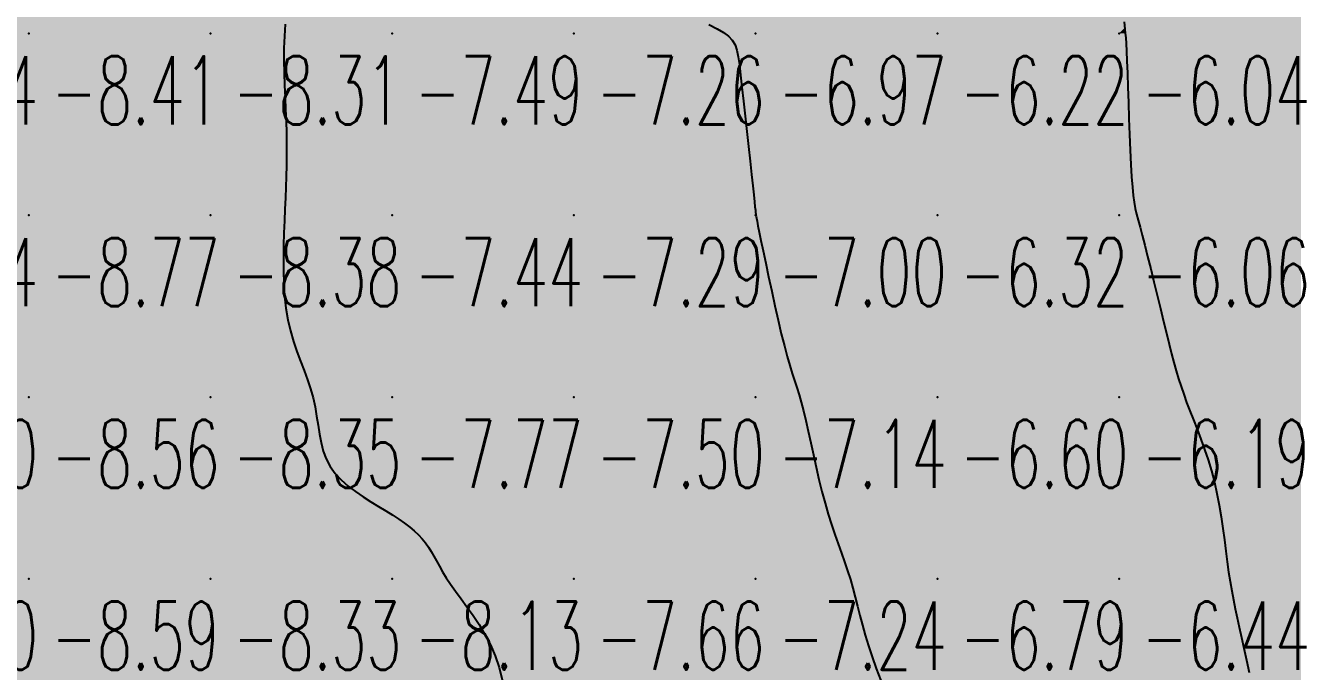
# Model space of a CAD drawing. Header units: millimetres. Extents: x 88261 to 90953, y 390274 to 392322.
# Drawn here: x 89910.1 to 89980.1, y 391822.1 to 391857.7 of the extents above; entities that cross this region are included whole.
import ezdxf
from ezdxf.enums import TextEntityAlignment as Align

# ---------------------------------------------------------------- set-up
doc = ezdxf.new("R2010")
doc.units = ezdxf.units.MM
doc.header["$LTSCALE"] = 25
for name, color, linetype in [('CN_03_00', 7, 'Continuous'), ('COTEAlt', 7, 'Continuous'), ('TN_COLORIAGE', 7, 'Continuous')]:
    doc.layers.add(name, color=color, linetype=linetype)
doc.styles.add('Simplex 1.0', font='Simplex.shx', dxfattribs={"width": 0.99, "height": 2.5})
doc.styles.get("Standard").update_dxf_attribs({"font": 'times.ttf'})

# ---------------------------------------------------------------- blocks, each defined once
blk = doc.blocks.new('COTE')
at = {"color": 0}
blk.add_point((0, 0), dxfattribs=at)
at = {"layer": 'COTEAlt'}
blk.add_attdef('ALT', text='', height=3.75, dxfattribs=at).set_placement((1.25, -1.25), align=Align.TOP_LEFT)

msp = doc.modelspace()

# ---------------------------------------------------------------- linework, layer by layer
at = {"layer": 'CN_03_00', "flags": 128}
for points, elevation in [([(89924.364, 391857.753), (89924.318, 391857.1), (89924.294, 391856.434), (89924.29, 391855.759), (89924.301, 391855.081), (89924.323, 391854.402), (89924.351, 391853.727), (89924.381, 391853.062), (89924.409, 391852.409), (89924.43, 391851.774), (89924.44, 391851.159), (89924.44, 391850.559), (89924.433, 391849.969), (89924.418, 391849.381), (89924.398, 391848.79), (89924.374, 391848.19), (89924.348, 391847.573), (89924.321, 391846.934), (89924.294, 391846.269), (89924.273, 391845.583), (89924.262, 391844.885), (89924.265, 391844.182), (89924.287, 391843.482), (89924.332, 391842.794), (89924.405, 391842.125), (89924.511, 391841.484), (89924.652, 391840.876), (89924.82, 391840.298), (89925.007, 391839.746), (89925.203, 391839.215), (89925.4, 391838.699), (89925.587, 391838.193), (89925.757, 391837.694), (89925.899, 391837.195), (89926.008, 391836.694), (89926.093, 391836.193), (89926.167, 391835.696), (89926.244, 391835.207), (89926.336, 391834.731), (89926.457, 391834.272), (89926.618, 391833.834), (89926.834, 391833.421), (89927.113, 391833.037), (89927.447, 391832.679), (89927.823, 391832.346), (89928.23, 391832.036), (89928.653, 391831.746), (89929.082, 391831.474), (89929.503, 391831.217), (89929.905, 391830.974), (89930.277, 391830.741), (89930.617, 391830.518), (89930.928, 391830.3), (89931.211, 391830.086), (89931.467, 391829.874), (89931.698, 391829.66), (89931.904, 391829.444), (89932.088, 391829.221), (89932.251, 391828.991), (89932.401, 391828.75), (89932.545, 391828.495), (89932.691, 391828.226), (89932.848, 391827.938), (89933.023, 391827.63), (89933.224, 391827.299), (89933.459, 391826.942), (89933.733, 391826.558), (89934.039, 391826.145), (89934.365, 391825.702), (89934.7, 391825.228), (89935.034, 391824.723), (89935.355, 391824.184), (89935.654, 391823.612), (89935.918, 391823.005), (89936.138, 391822.361), (89936.305, 391821.679)], -8), ([(89947.679, 391857.733), (89948.129, 391857.5), (89948.487, 391857.29), (89948.762, 391857.085), (89948.965, 391856.868), (89949.113, 391856.62), (89949.218, 391856.323), (89949.295, 391855.958), (89949.358, 391855.507), (89949.42, 391854.951), (89949.493, 391854.28), (89949.577, 391853.519), (89949.667, 391852.699), (89949.759, 391851.854), (89949.852, 391851.014), (89949.939, 391850.214), (89950.019, 391849.484), (89950.087, 391848.858), (89950.142, 391848.359), (89950.182, 391847.98), (89950.212, 391847.703), (89950.232, 391847.512), (89950.244, 391847.39), (89950.251, 391847.321), (89950.254, 391847.287), (89950.255, 391847.272), (89950.256, 391847.26), (89950.26, 391847.234), (89950.271, 391847.177), (89950.292, 391847.074), (89950.326, 391846.907), (89950.377, 391846.66), (89950.448, 391846.317), (89950.542, 391845.861), (89950.662, 391845.283), (89950.803, 391844.605), (89950.962, 391843.856), (89951.132, 391843.065), (89951.308, 391842.26), (89951.487, 391841.47), (89951.662, 391840.725), (89951.829, 391840.054), (89951.984, 391839.477), (89952.128, 391838.98), (89952.263, 391838.542), (89952.392, 391838.142), (89952.516, 391837.758), (89952.638, 391837.368), (89952.76, 391836.95), (89952.884, 391836.483), (89953.013, 391835.951), (89953.146, 391835.362), (89953.284, 391834.729), (89953.428, 391834.067), (89953.578, 391833.389), (89953.734, 391832.709), (89953.897, 391832.041), (89954.067, 391831.399), (89954.244, 391830.793), (89954.426, 391830.221), (89954.609, 391829.677), (89954.792, 391829.158), (89954.971, 391828.656), (89955.144, 391828.168), (89955.309, 391827.687), (89955.461, 391827.208), (89955.601, 391826.727), (89955.732, 391826.239), (89955.86, 391825.74), (89955.99, 391825.227), (89956.13, 391824.695), (89956.284, 391824.142), (89956.457, 391823.563), (89956.657, 391822.954), (89956.886, 391822.315), (89957.138, 391821.657)], -7), ([(89970.525, 391857.878), (89970.548, 391857.675), (89970.57, 391857.478), (89970.591, 391857.263), (89970.612, 391857.006), (89970.633, 391856.681), (89970.655, 391856.264), (89970.679, 391855.73), (89970.705, 391855.065), (89970.732, 391854.293), (89970.762, 391853.448), (89970.793, 391852.566), (89970.827, 391851.681), (89970.862, 391850.827), (89970.9, 391850.04), (89970.939, 391849.353), (89970.981, 391848.791), (89971.027, 391848.334), (89971.079, 391847.953), (89971.14, 391847.618), (89971.213, 391847.3), (89971.299, 391846.968), (89971.401, 391846.593), (89971.522, 391846.145), (89971.662, 391845.603), (89971.819, 391844.979), (89971.987, 391844.297), (89972.163, 391843.576), (89972.342, 391842.84), (89972.519, 391842.108), (89972.69, 391841.403), (89972.85, 391840.747), (89972.997, 391840.155), (89973.134, 391839.621), (89973.264, 391839.132), (89973.391, 391838.677), (89973.521, 391838.243), (89973.657, 391837.818), (89973.804, 391837.39), (89973.966, 391836.948), (89974.145, 391836.48), (89974.338, 391835.986), (89974.539, 391835.467), (89974.744, 391834.926), (89974.946, 391834.364), (89975.142, 391833.782), (89975.324, 391833.182), (89975.489, 391832.565), (89975.632, 391831.933), (89975.756, 391831.292), (89975.863, 391830.649), (89975.957, 391830.01), (89976.043, 391829.38), (89976.122, 391828.767), (89976.199, 391828.177), (89976.277, 391827.615), (89976.36, 391827.086), (89976.447, 391826.581), (89976.541, 391826.088), (89976.641, 391825.597), (89976.749, 391825.095), (89976.864, 391824.573), (89976.987, 391824.017), (89977.12, 391823.418), (89977.262, 391822.768), (89977.41, 391822.081)], -6)]:
    msp.add_lwpolyline(points, dxfattribs=dict(at, elevation=elevation))
at = {"layer": 'TN_COLORIAGE', "color": 171}
for points in [[(89900.946, 391857.239, -8.319), (89900.857, 391857.848, -8.319), (89910.249, 391857.239, -8.319), (89910.249, 391867.239, -8.319)], [(89910.249, 391857.239, -8.326), (89920.249, 391857.239, -8.326), (89920.249, 391867.239, -8.326)], [(89910.249, 391867.239, -8.326), (89910.249, 391857.239, -8.326), (89920.249, 391867.239, -8.326)], [(89920.249, 391867.239, -8), (89925.204, 391867.239, -8), (89920.249, 391857.239, -8), (89925.109, 391862.1, -8)], [(89924.062, 391857.239, -8.314), (89925.109, 391862.1, -8.314), (89920.249, 391857.239, -8.314)], [(89900.249, 391847.239, -8.412), (89910.249, 391847.239, -8.412), (89910.249, 391857.239, -8.412)], [(89900.249, 391855.125, -8.412), (89900.946, 391857.239, -8.412), (89900.249, 391847.239, -8.412), (89910.249, 391857.239, -8.412)], [(89910.249, 391847.239, -8.314), (89920.249, 391847.239, -8.314), (89920.249, 391857.239, -8.314)], [(89910.249, 391857.239, -8.314), (89910.249, 391847.239, -8.314), (89920.249, 391857.239, -8.314)], [(89920.249, 391847.239, -8), (89924.55, 391851.541, -8), (89920.249, 391857.239, -8), (89924.062, 391857.239, -8)], [(89924.314, 391847.239, -8.385), (89924.55, 391851.541, -8.385), (89920.249, 391847.239, -8.385)], [(89900.249, 391847.239, -8.769), (89900.249, 391837.239, -8.769), (89910.249, 391847.239, -8.769)], [(89900.249, 391837.239, -8.769), (89910.249, 391837.239, -8.769), (89910.249, 391847.239, -8.769)], [(89910.249, 391847.239, -8.385), (89910.249, 391837.239, -8.385), (89920.249, 391847.239, -8.385)], [(89910.249, 391837.239, -8.385), (89920.249, 391837.239, -8.385), (89920.249, 391847.239, -8.385)], [(89920.249, 391847.239, -8), (89924.314, 391847.239, -8), (89920.249, 391837.239, -8), (89924.116, 391841.106, -8)], [(89924.116, 391841.106, -8.354), (89926.29, 391837.239, -8.354), (89920.249, 391837.239, -8.354)], [(89900.249, 391834.708, -8.565), (89904.326, 391831.316, -8.565), (89900.249, 391837.239, -8.565), (89910.249, 391837.239, -8.565)], [(89904.457, 391827.239, -8.565), (89904.326, 391831.316, -8.565), (89910.249, 391827.239, -8.565), (89910.249, 391837.239, -8.565)], [(89910.249, 391837.239, -8.354), (89910.249, 391827.239, -8.354), (89920.249, 391837.239, -8.354)], [(89910.249, 391827.239, -8.354), (89920.249, 391827.239, -8.354), (89920.249, 391837.239, -8.354)], [(89920.249, 391837.239, -8), (89926.29, 391837.239, -8), (89920.249, 391827.239, -8), (89926.117, 391833.108, -8)], [(89920.249, 391827.239, -8), (89926.117, 391833.108, -8), (89930.249, 391827.239, -8), (89930.249, 391830.857, -8)], [(89932.317, 391829.308, -8.132), (89930.249, 391830.857, -8.132), (89930.249, 391827.239, -8.132)], [(89932.317, 391829.308, -8.132), (89933.01, 391827.239, -8.132), (89930.249, 391827.239, -8.132)], [(89904.457, 391827.239, -8.588), (89907.383, 391824.374, -8.588), (89910.249, 391827.239, -8.588)], [(89908.198, 391817.239, -8.588), (89907.383, 391824.374, -8.588), (89910.249, 391817.239, -8.588), (89910.249, 391827.239, -8.588)], [(89910.249, 391827.239, -8.33), (89910.249, 391817.239, -8.33), (89920.249, 391827.239, -8.33)], [(89910.249, 391817.239, -8.33), (89920.249, 391817.239, -8.33), (89920.249, 391827.239, -8.33)], [(89920.249, 391827.239, -8.132), (89920.249, 391817.239, -8.132), (89930.249, 391827.239, -8.132)], [(89920.249, 391817.239, -8.132), (89930.249, 391817.239, -8.132), (89930.249, 391827.239, -8.132)], [(89930.249, 391817.239, -8), (89936.397, 391823.387, -8), (89930.249, 391827.239, -8), (89933.01, 391827.239, -8)], [(89936.397, 391823.387, -8.55), (89936.91, 391817.239, -8.55), (89930.249, 391817.239, -8.55)]]:
    msp.add_solid(points, dxfattribs=at)
at = {"layer": 'TN_COLORIAGE', "color": 161}
for points in [[(89925.109, 391862.1, -7.49), (89924.062, 391857.239, -7.49), (89930.249, 391867.239, -7.49), (89930.249, 391857.239, -7.49)], [(89930.249, 391867.239, -7.359), (89930.249, 391857.239, -7.359), (89940.249, 391867.239, -7.359)], [(89930.249, 391857.239, -7.359), (89940.249, 391857.239, -7.359), (89940.249, 391867.239, -7.359)], [(89940.249, 391867.239, -7), (89943.437, 391867.239, -7), (89940.249, 391857.239, -7), (89942.788, 391859.778, -7)], [(89942.788, 391859.778, -7.261), (89949.178, 391857.239, -7.261), (89940.249, 391857.239, -7.261)], [(89924.062, 391857.239, -7.49), (89924.55, 391851.541, -7.49), (89930.249, 391857.239, -7.49)], [(89924.55, 391851.541, -7.438), (89924.314, 391847.239, -7.438), (89930.249, 391857.239, -7.438), (89930.249, 391847.239, -7.438)], [(89930.249, 391857.239, -7.261), (89930.249, 391847.239, -7.261), (89940.249, 391857.239, -7.261)], [(89930.249, 391847.239, -7.261), (89940.249, 391847.239, -7.261), (89940.249, 391857.239, -7.261)], [(89940.249, 391847.239, -7), (89949.274, 391856.264, -7), (89940.249, 391857.239, -7), (89949.178, 391857.239, -7)], [(89940.249, 391847.239, -7), (89949.274, 391856.264, -7), (89950.249, 391847.239, -7), (89950.249, 391847.409, -7)], [(89950.256, 391847.246, -7.001), (89950.249, 391847.409, -7.001), (89950.249, 391847.239, -7.001)], [(89924.116, 391841.106, -7.438), (89924.314, 391847.239, -7.438), (89930.249, 391847.239, -7.438)], [(89926.29, 391837.239, -7.438), (89924.116, 391841.106, -7.438), (89930.249, 391837.239, -7.438), (89930.249, 391847.239, -7.438)], [(89930.249, 391847.239, -7.29), (89930.249, 391837.239, -7.29), (89940.249, 391847.239, -7.29)], [(89930.249, 391837.239, -7.29), (89940.249, 391837.239, -7.29), (89940.249, 391847.239, -7.29)], [(89940.249, 391847.239, -7.001), (89940.249, 391837.239, -7.001), (89950.249, 391847.239, -7.001)], [(89940.249, 391837.239, -7.001), (89950.249, 391837.239, -7.001), (89950.249, 391847.239, -7.001)], [(89950.256, 391847.246, -7.001), (89950.257, 391847.239, -7.001), (89950.249, 391847.239, -7.001)], [(89950.249, 391837.239, -7), (89951.971, 391838.961, -7), (89950.249, 391847.239, -7), (89950.257, 391847.239, -7)], [(89951.971, 391838.961, -7.141), (89952.837, 391837.239, -7.141), (89950.249, 391837.239, -7.141)], [(89926.117, 391833.108, -7.768), (89926.29, 391837.239, -7.768), (89930.249, 391837.239, -7.768)], [(89930.249, 391830.857, -7.768), (89926.117, 391833.108, -7.768), (89930.249, 391837.239, -7.768)], [(89930.249, 391830.857, -7.496), (89932.317, 391829.308, -7.496), (89930.249, 391837.239, -7.496), (89940.249, 391837.239, -7.496)], [(89933.01, 391827.239, -7.496), (89932.317, 391829.308, -7.496), (89940.249, 391827.239, -7.496), (89940.249, 391837.239, -7.496)], [(89940.249, 391837.239, -7.141), (89940.249, 391827.239, -7.141), (89950.249, 391837.239, -7.141)], [(89940.249, 391827.239, -7.141), (89950.249, 391827.239, -7.141), (89950.249, 391837.239, -7.141)], [(89950.249, 391827.239, -7), (89953.988, 391830.979, -7), (89950.249, 391837.239, -7), (89952.837, 391837.239, -7)], [(89953.988, 391830.979, -7.242), (89955.614, 391827.239, -7.242), (89950.249, 391827.239, -7.242)], [(89933.01, 391827.239, -7.655), (89936.397, 391823.387, -7.655), (89940.249, 391827.239, -7.655)], [(89936.91, 391817.239, -7.655), (89936.397, 391823.387, -7.655), (89940.249, 391817.239, -7.655), (89940.249, 391827.239, -7.655)], [(89940.249, 391817.239, -7.242), (89950.249, 391817.239, -7.242), (89950.249, 391827.239, -7.242)], [(89940.249, 391827.239, -7.242), (89940.249, 391817.239, -7.242), (89950.249, 391827.239, -7.242)], [(89950.249, 391817.239, -7), (89956.321, 391823.311, -7), (89950.249, 391827.239, -7), (89955.614, 391827.239, -7)], [(89956.321, 391823.311, -7.323), (89959.045, 391817.239, -7.323), (89950.249, 391817.239, -7.323)]]:
    msp.add_solid(points, dxfattribs=at)
at = {"layer": 'TN_COLORIAGE', "color": 151}
for points in [[(89949.178, 391857.239, -6.232), (89942.788, 391859.778, -6.232), (89950.249, 391857.239, -6.232), (89950.249, 391867.239, -6.232)], [(89950.249, 391867.239, -6.36), (89950.249, 391857.239, -6.36), (89960.249, 391867.239, -6.36)], [(89950.249, 391857.239, -6.36), (89960.249, 391857.239, -6.36), (89960.249, 391867.239, -6.36)], [(89960.249, 391867.239, -6), (89969.023, 391867.239, -6), (89960.249, 391857.239, -6), (89968.416, 391865.406, -6)], [(89960.249, 391857.239, -6), (89968.416, 391865.406, -6), (89970.249, 391857.239, -6), (89970.249, 391861.374, -6)], [(89970.525, 391857.515, -6.035), (89970.249, 391861.374, -6.035), (89970.249, 391857.239, -6.035)], [(89949.178, 391857.239, -6.969), (89949.274, 391856.264, -6.969), (89950.249, 391857.239, -6.969)], [(89950.249, 391847.409, -6.969), (89949.274, 391856.264, -6.969), (89950.249, 391857.239, -6.969)], [(89950.249, 391847.409, -6.224), (89950.256, 391847.246, -6.224), (89950.249, 391857.239, -6.224), (89960.249, 391857.239, -6.224)], [(89950.257, 391847.239, -6.224), (89950.256, 391847.246, -6.224), (89960.249, 391847.239, -6.224), (89960.249, 391857.239, -6.224)], [(89960.249, 391857.239, -6.035), (89960.249, 391847.239, -6.035), (89970.249, 391857.239, -6.035)], [(89960.249, 391847.239, -6.035), (89970.249, 391847.239, -6.035), (89970.249, 391857.239, -6.035)], [(89970.525, 391857.515, -6.035), (89970.657, 391857.239, -6.035), (89970.249, 391857.239, -6.035)], [(89970.249, 391847.239, -6), (89970.919, 391847.91, -6), (89970.249, 391857.239, -6), (89970.657, 391857.239, -6)], [(89970.919, 391847.91, -6.06), (89971.301, 391847.239, -6.06), (89970.249, 391847.239, -6.06)], [(89950.257, 391847.239, -6.32), (89951.971, 391838.961, -6.32), (89960.249, 391847.239, -6.32)], [(89952.837, 391837.239, -6.32), (89951.971, 391838.961, -6.32), (89960.249, 391837.239, -6.32), (89960.249, 391847.239, -6.32)], [(89960.249, 391847.239, -6.06), (89960.249, 391837.239, -6.06), (89970.249, 391847.239, -6.06)], [(89960.249, 391837.239, -6.06), (89970.249, 391837.239, -6.06), (89970.249, 391847.239, -6.06)], [(89970.249, 391837.239, -6), (89973.01, 391840.001, -6), (89970.249, 391847.239, -6), (89971.301, 391847.239, -6)], [(89973.01, 391840.001, -6.194), (89973.762, 391837.239, -6.194), (89970.249, 391837.239, -6.194)], [(89952.837, 391837.239, -6.595), (89953.988, 391830.979, -6.595), (89960.249, 391837.239, -6.595)], [(89955.614, 391827.239, -6.595), (89953.988, 391830.979, -6.595), (89960.249, 391827.239, -6.595), (89960.249, 391837.239, -6.595)], [(89960.249, 391827.239, -6.194), (89970.249, 391827.239, -6.194), (89970.249, 391837.239, -6.194)], [(89960.249, 391837.239, -6.194), (89960.249, 391827.239, -6.194), (89970.249, 391837.239, -6.194)], [(89970.249, 391827.239, -6), (89975.736, 391832.727, -6), (89970.249, 391837.239, -6), (89973.762, 391837.239, -6)], [(89975.736, 391832.727, -6.436), (89976.228, 391827.239, -6.436), (89970.249, 391827.239, -6.436)], [(89955.614, 391827.239, -6.791), (89956.321, 391823.311, -6.791), (89960.249, 391827.239, -6.791)], [(89959.045, 391817.239, -6.791), (89956.321, 391823.311, -6.791), (89960.249, 391817.239, -6.791), (89960.249, 391827.239, -6.791)], [(89960.249, 391827.239, -6.436), (89960.249, 391817.239, -6.436), (89970.249, 391827.239, -6.436)], [(89960.249, 391817.239, -6.436), (89970.249, 391817.239, -6.436), (89970.249, 391827.239, -6.436)], [(89970.249, 391817.239, -6), (89977.017, 391824.007, -6), (89970.249, 391827.239, -6), (89976.228, 391827.239, -6)], [(89977.017, 391824.007, -6.614), (89978.425, 391817.239, -6.614), (89970.249, 391817.239, -6.614)]]:
    msp.add_solid(points, dxfattribs=at)
at = {"layer": 'TN_COLORIAGE', "color": 141}
for points in [[(89970.249, 391861.374, -5), (89970.525, 391857.515, -5), (89970.249, 391867.239, -5), (89978.296, 391865.286, -5)], [(89970.657, 391857.239, -5), (89970.525, 391857.515, -5), (89980.249, 391857.239, -5), (89978.296, 391865.286, -5)], [(89978.296, 391865.286, -5.167), (89980.249, 391861.232, -5.167), (89980.249, 391857.239, -5.167)], [(89970.657, 391857.239, -5.167), (89970.919, 391847.91, -5.167), (89980.249, 391857.239, -5.167)], [(89971.301, 391847.239, -5.167), (89970.919, 391847.91, -5.167), (89980.249, 391847.239, -5.167), (89980.249, 391857.239, -5.167)], [(89971.301, 391847.239, -5.491), (89973.01, 391840.001, -5.491), (89980.249, 391847.239, -5.491)], [(89973.762, 391837.239, -5.491), (89973.01, 391840.001, -5.491), (89980.249, 391837.239, -5.491), (89980.249, 391847.239, -5.491)], [(89973.762, 391837.239, -5.642), (89975.736, 391832.727, -5.642), (89980.249, 391837.239, -5.642)], [(89976.228, 391827.239, -5.642), (89975.736, 391832.727, -5.642), (89980.249, 391827.239, -5.642), (89980.249, 391837.239, -5.642)], [(89976.228, 391827.239, -5.707), (89977.017, 391824.007, -5.707), (89980.249, 391827.239, -5.707)], [(89978.425, 391817.239, -5.707), (89977.017, 391824.007, -5.707), (89980.249, 391817.239, -5.707), (89980.249, 391827.239, -5.707)]]:
    msp.add_solid(points, dxfattribs=at)

# ---------------------------------------------------------------- block references
at = {"layer": 'COTEAlt'}
ref = msp.add_blockref('COTE', (89900.249, 391857.239), dxfattribs=at)
ref.add_attrib('ALT', '-9.04', dxfattribs={"height": 3.75, "style": 'Simplex 1.0', "width": 0.6}).set_placement((89901.499, 391855.989), align=Align.TOP_LEFT)
ref = msp.add_blockref('COTE', (89910.249, 391857.239), dxfattribs=at)
ref.add_attrib('ALT', '-8.41', dxfattribs={"height": 3.75, "style": 'Simplex 1.0', "width": 0.6}).set_placement((89911.499, 391855.989), align=Align.TOP_LEFT)
ref = msp.add_blockref('COTE', (89920.249, 391857.239), dxfattribs=at)
ref.add_attrib('ALT', '-8.31', dxfattribs={"height": 3.75, "style": 'Simplex 1.0', "width": 0.6}).set_placement((89921.499, 391855.989), align=Align.TOP_LEFT)
ref = msp.add_blockref('COTE', (89930.249, 391857.239), dxfattribs=at)
ref.add_attrib('ALT', '-7.49', dxfattribs={"height": 3.75, "style": 'Simplex 1.0', "width": 0.6}).set_placement((89931.499, 391855.989), align=Align.TOP_LEFT)
ref = msp.add_blockref('COTE', (89940.249, 391857.239), dxfattribs=at)
ref.add_attrib('ALT', '-7.26', dxfattribs={"height": 3.75, "style": 'Simplex 1.0', "width": 0.6}).set_placement((89941.499, 391855.989), align=Align.TOP_LEFT)
ref = msp.add_blockref('COTE', (89950.249, 391857.239), dxfattribs=at)
ref.add_attrib('ALT', '-6.97', dxfattribs={"height": 3.75, "style": 'Simplex 1.0', "width": 0.6}).set_placement((89951.499, 391855.989), align=Align.TOP_LEFT)
ref = msp.add_blockref('COTE', (89960.249, 391857.239), dxfattribs=at)
ref.add_attrib('ALT', '-6.22', dxfattribs={"height": 3.75, "style": 'Simplex 1.0', "width": 0.6}).set_placement((89961.499, 391855.989), align=Align.TOP_LEFT)
ref = msp.add_blockref('COTE', (89970.249, 391857.239), dxfattribs=at)
ref.add_attrib('ALT', '-6.04', dxfattribs={"height": 3.75, "style": 'Simplex 1.0', "width": 0.6}).set_placement((89971.499, 391855.989), align=Align.TOP_LEFT)
ref = msp.add_blockref('COTE', (89900.249, 391847.239), dxfattribs=at)
ref.add_attrib('ALT', '-8.84', dxfattribs={"height": 3.75, "style": 'Simplex 1.0', "width": 0.6}).set_placement((89901.499, 391845.989), align=Align.TOP_LEFT)
ref = msp.add_blockref('COTE', (89910.249, 391847.239), dxfattribs=at)
ref.add_attrib('ALT', '-8.77', dxfattribs={"height": 3.75, "style": 'Simplex 1.0', "width": 0.6}).set_placement((89911.499, 391845.989), align=Align.TOP_LEFT)
ref = msp.add_blockref('COTE', (89920.249, 391847.239), dxfattribs=at)
ref.add_attrib('ALT', '-8.38', dxfattribs={"height": 3.75, "style": 'Simplex 1.0', "width": 0.6}).set_placement((89921.499, 391845.989), align=Align.TOP_LEFT)
ref = msp.add_blockref('COTE', (89930.249, 391847.239), dxfattribs=at)
ref.add_attrib('ALT', '-7.44', dxfattribs={"height": 3.75, "style": 'Simplex 1.0', "width": 0.6}).set_placement((89931.499, 391845.989), align=Align.TOP_LEFT)
ref = msp.add_blockref('COTE', (89940.249, 391847.239), dxfattribs=at)
ref.add_attrib('ALT', '-7.29', dxfattribs={"height": 3.75, "style": 'Simplex 1.0', "width": 0.6}).set_placement((89941.499, 391845.989), align=Align.TOP_LEFT)
ref = msp.add_blockref('COTE', (89950.249, 391847.239), dxfattribs=at)
ref.add_attrib('ALT', '-7.00', dxfattribs={"height": 3.75, "style": 'Simplex 1.0', "width": 0.6}).set_placement((89951.499, 391845.989), align=Align.TOP_LEFT)
ref = msp.add_blockref('COTE', (89960.249, 391847.239), dxfattribs=at)
ref.add_attrib('ALT', '-6.32', dxfattribs={"height": 3.75, "style": 'Simplex 1.0', "width": 0.6}).set_placement((89961.499, 391845.989), align=Align.TOP_LEFT)
ref = msp.add_blockref('COTE', (89970.249, 391847.239), dxfattribs=at)
ref.add_attrib('ALT', '-6.06', dxfattribs={"height": 3.75, "style": 'Simplex 1.0', "width": 0.6}).set_placement((89971.499, 391845.989), align=Align.TOP_LEFT)
ref = msp.add_blockref('COTE', (89900.249, 391837.239), dxfattribs=at)
ref.add_attrib('ALT', '-8.90', dxfattribs={"height": 3.75, "style": 'Simplex 1.0', "width": 0.6}).set_placement((89901.499, 391835.989), align=Align.TOP_LEFT)
ref = msp.add_blockref('COTE', (89910.249, 391837.239), dxfattribs=at)
ref.add_attrib('ALT', '-8.56', dxfattribs={"height": 3.75, "style": 'Simplex 1.0', "width": 0.6}).set_placement((89911.499, 391835.989), align=Align.TOP_LEFT)
ref = msp.add_blockref('COTE', (89920.249, 391837.239), dxfattribs=at)
ref.add_attrib('ALT', '-8.35', dxfattribs={"height": 3.75, "style": 'Simplex 1.0', "width": 0.6}).set_placement((89921.499, 391835.989), align=Align.TOP_LEFT)
ref = msp.add_blockref('COTE', (89930.249, 391837.239), dxfattribs=at)
ref.add_attrib('ALT', '-7.77', dxfattribs={"height": 3.75, "style": 'Simplex 1.0', "width": 0.6}).set_placement((89931.499, 391835.989), align=Align.TOP_LEFT)
ref = msp.add_blockref('COTE', (89940.249, 391837.239), dxfattribs=at)
ref.add_attrib('ALT', '-7.50', dxfattribs={"height": 3.75, "style": 'Simplex 1.0', "width": 0.6}).set_placement((89941.499, 391835.989), align=Align.TOP_LEFT)
ref = msp.add_blockref('COTE', (89950.249, 391837.239), dxfattribs=at)
ref.add_attrib('ALT', '-7.14', dxfattribs={"height": 3.75, "style": 'Simplex 1.0', "width": 0.6}).set_placement((89951.499, 391835.989), align=Align.TOP_LEFT)
ref = msp.add_blockref('COTE', (89960.249, 391837.239), dxfattribs=at)
ref.add_attrib('ALT', '-6.60', dxfattribs={"height": 3.75, "style": 'Simplex 1.0', "width": 0.6}).set_placement((89961.499, 391835.989), align=Align.TOP_LEFT)
ref = msp.add_blockref('COTE', (89970.249, 391837.239), dxfattribs=at)
ref.add_attrib('ALT', '-6.19', dxfattribs={"height": 3.75, "style": 'Simplex 1.0', "width": 0.6}).set_placement((89971.499, 391835.989), align=Align.TOP_LEFT)
ref = msp.add_blockref('COTE', (89900.249, 391827.239), dxfattribs=at)
ref.add_attrib('ALT', '-9.30', dxfattribs={"height": 3.75, "style": 'Simplex 1.0', "width": 0.6}).set_placement((89901.499, 391825.989), align=Align.TOP_LEFT)
ref = msp.add_blockref('COTE', (89910.249, 391827.239), dxfattribs=at)
ref.add_attrib('ALT', '-8.59', dxfattribs={"height": 3.75, "style": 'Simplex 1.0', "width": 0.6}).set_placement((89911.499, 391825.989), align=Align.TOP_LEFT)
ref = msp.add_blockref('COTE', (89920.249, 391827.239), dxfattribs=at)
ref.add_attrib('ALT', '-8.33', dxfattribs={"height": 3.75, "style": 'Simplex 1.0', "width": 0.6}).set_placement((89921.499, 391825.989), align=Align.TOP_LEFT)
ref = msp.add_blockref('COTE', (89930.249, 391827.239), dxfattribs=at)
ref.add_attrib('ALT', '-8.13', dxfattribs={"height": 3.75, "style": 'Simplex 1.0', "width": 0.6}).set_placement((89931.499, 391825.989), align=Align.TOP_LEFT)
ref = msp.add_blockref('COTE', (89940.249, 391827.239), dxfattribs=at)
ref.add_attrib('ALT', '-7.66', dxfattribs={"height": 3.75, "style": 'Simplex 1.0', "width": 0.6}).set_placement((89941.499, 391825.989), align=Align.TOP_LEFT)
ref = msp.add_blockref('COTE', (89950.249, 391827.239), dxfattribs=at)
ref.add_attrib('ALT', '-7.24', dxfattribs={"height": 3.75, "style": 'Simplex 1.0', "width": 0.6}).set_placement((89951.499, 391825.989), align=Align.TOP_LEFT)
ref = msp.add_blockref('COTE', (89960.249, 391827.239), dxfattribs=at)
ref.add_attrib('ALT', '-6.79', dxfattribs={"height": 3.75, "style": 'Simplex 1.0', "width": 0.6}).set_placement((89961.499, 391825.989), align=Align.TOP_LEFT)
ref = msp.add_blockref('COTE', (89970.249, 391827.239), dxfattribs=at)
ref.add_attrib('ALT', '-6.44', dxfattribs={"height": 3.75, "style": 'Simplex 1.0', "width": 0.6}).set_placement((89971.499, 391825.989), align=Align.TOP_LEFT)

doc.saveas('drawing.dxf')
